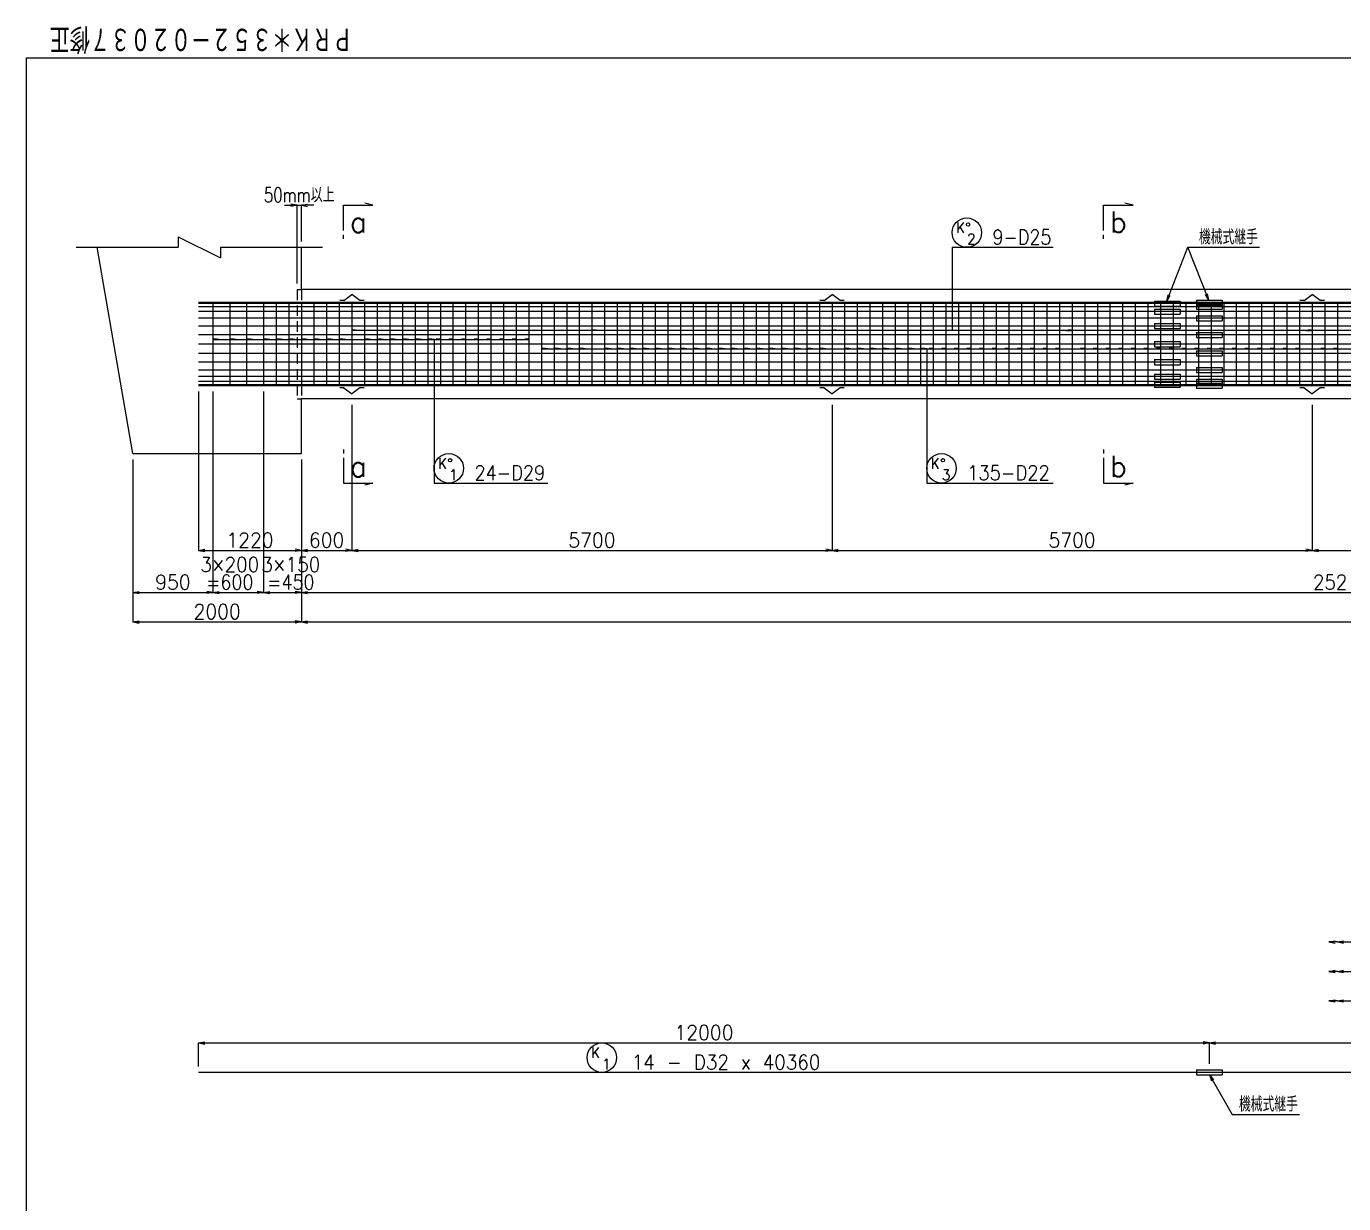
# Model space of a CAD drawing. Extents: x -19525 to 20025, y -14225 to 14225.
# Drawn here: x -19525 to -3886, y 241 to 14225 of the extents above; entities that cross this region are included whole.
import ezdxf
from ezdxf.enums import TextEntityAlignment as Align

# ---------------------------------------------------------------- set-up
doc = ezdxf.new("R2010")
doc.units = 0
doc.header["$LTSCALE"] = 0.2
doc.header["$MEASUREMENT"] = 0
doc.linetypes.add('DASHED2', pattern=[946.125, 630.75, -315.375])
doc.layers.get('0').update_dxf_attribs({"linetype": 'CONTINUOUS'})
for name, color, linetype in [('LAYER0001', 7, 'CONTINUOUS'), ('LAYER0002', 7, 'CONTINUOUS'), ('LAYER0003', 7, 'CONTINUOUS'), ('LAYER0004', 7, 'CONTINUOUS'), ('LAYER0005', 7, 'CONTINUOUS'), ('LAYER0006', 7, 'CONTINUOUS'), ('LAYER0007', 7, 'CONTINUOUS'), ('LAYER0015', 7, 'CONTINUOUS')]:
    doc.layers.add(name, color=color, linetype=linetype)
doc.styles.get("Standard").update_dxf_attribs({"font": 'txt.shx', "width": 0.8, "bigfont": 'bigfont.shx'})

# ---------------------------------------------------------------- blocks, each defined once
blk = doc.blocks.new('GROUP_1')
at = {"layer": 'LAYER0015', "color": 1, "linetype": 'Continuous'}
for p, q in [((-19525, 13850), (20025, 13850)), ((-19525, -13850), (-19525, 13850))]:
    blk.add_line(p, q, dxfattribs=at)
blk = doc.blocks.new('GROUP_16')
at = {"color": 7, "linetype": 'Continuous'}
for p, q in [((-18933, 11600), (-17721, 11600)), ((-17721, 11725), (-17721, 11600)), ((-17721, 11725), (-17221, 11475)), ((-17221, 11600), (-17221, 11475)), ((-17221, 11600), (-16010, 11600))]:
    blk.add_line(p, q, dxfattribs=at)
blk = doc.blocks.new('GROUP_19')
at = {"layer": 'LAYER0002', "color": 6, "linetype": 'Continuous'}
for p, q in [((-5633, 10974), (-5327, 10974)), ((-5633, 10974), (-5633, 10914)), ((-5327, 10974), (-5327, 10914)), ((-5633, 10914), (-5327, 10914))]:
    blk.add_line(p, q, dxfattribs=at)
blk = doc.blocks.new('GROUP_20')
at = {"layer": 'LAYER0002', "color": 6, "linetype": 'Continuous'}
for p, q in [((-5633, 10925), (-5327, 10925)), ((-5633, 10925), (-5633, 10865)), ((-5633, 10865), (-5327, 10865)), ((-5327, 10925), (-5327, 10865))]:
    blk.add_line(p, q, dxfattribs=at)
blk = doc.blocks.new('GROUP_21')
at = {"layer": 'LAYER0002', "color": 6, "linetype": 'Continuous'}
for p, q in [((-5633, 10788), (-5327, 10788)), ((-5633, 10788), (-5633, 10728)), ((-5633, 10728), (-5327, 10728)), ((-5327, 10788), (-5327, 10728))]:
    blk.add_line(p, q, dxfattribs=at)
blk = doc.blocks.new('GROUP_22')
at = {"layer": 'LAYER0002', "color": 6, "linetype": 'Continuous'}
for p, q in [((-5633, 10590), (-5327, 10590)), ((-5633, 10590), (-5633, 10530)), ((-5633, 10530), (-5327, 10530)), ((-5327, 10590), (-5327, 10530))]:
    blk.add_line(p, q, dxfattribs=at)
blk = doc.blocks.new('GROUP_23')
at = {"layer": 'LAYER0002', "color": 6, "linetype": 'Continuous'}
for p, q in [((-5633, 10370), (-5327, 10370)), ((-5633, 10370), (-5633, 10310)), ((-5327, 10370), (-5327, 10310)), ((-5633, 10310), (-5327, 10310))]:
    blk.add_line(p, q, dxfattribs=at)
blk = doc.blocks.new('GROUP_24')
at = {"layer": 'LAYER0002', "color": 6, "linetype": 'Continuous'}
for p, q in [((-5633, 10172), (-5327, 10172)), ((-5633, 10172), (-5633, 10112)), ((-5327, 10172), (-5327, 10112)), ((-5633, 10112), (-5327, 10112))]:
    blk.add_line(p, q, dxfattribs=at)
blk = doc.blocks.new('GROUP_25')
at = {"layer": 'LAYER0002', "color": 6, "linetype": 'Continuous'}
for p, q in [((-5633, 10035), (-5327, 10035)), ((-5633, 10035), (-5633, 9975)), ((-5327, 10035), (-5327, 9975)), ((-5633, 9975), (-5327, 9975))]:
    blk.add_line(p, q, dxfattribs=at)
blk = doc.blocks.new('GROUP_26')
at = {"layer": 'LAYER0002', "color": 6, "linetype": 'Continuous'}
for p, q in [((-5633, 9986), (-5327, 9986)), ((-5633, 9986), (-5633, 9926)), ((-5633, 9926), (-5327, 9926)), ((-5327, 9986), (-5327, 9926))]:
    blk.add_line(p, q, dxfattribs=at)
blk = doc.blocks.new('GROUP_34')
at = {"layer": 'LAYER0001', "color": 4, "linetype": 'Continuous'}
for p, q in [((-15755, 10969), (-15805, 10969)), ((-15755, 10969), (-15660, 11039)), ((-15565, 10969), (-15660, 11039)), ((-15515, 10969), (-15565, 10969))]:
    blk.add_line(p, q, dxfattribs=at)
blk = doc.blocks.new('GROUP_35')
at = {"layer": 'LAYER0001', "color": 4, "linetype": 'Continuous'}
for p, q in [((-10055, 10969), (-10105, 10969)), ((-10055, 10969), (-9960, 11039)), ((-9865, 10969), (-9960, 11039)), ((-9815, 10969), (-9865, 10969))]:
    blk.add_line(p, q, dxfattribs=at)
blk = doc.blocks.new('GROUP_36')
at = {"layer": 'LAYER0001', "color": 4, "linetype": 'Continuous'}
for p, q in [((-4355, 10969), (-4405, 10969)), ((-4355, 10969), (-4260, 11039)), ((-4165, 10969), (-4260, 11039)), ((-4115, 10969), (-4165, 10969))]:
    blk.add_line(p, q, dxfattribs=at)
blk = doc.blocks.new('GROUP_41')
at = {"layer": 'LAYER0001', "color": 4, "linetype": 'Continuous'}
for p, q in [((-15755, 9931), (-15805, 9931)), ((-15755, 9931), (-15660, 9861)), ((-15565, 9931), (-15660, 9861)), ((-15515, 9931), (-15565, 9931))]:
    blk.add_line(p, q, dxfattribs=at)
blk = doc.blocks.new('GROUP_42')
at = {"layer": 'LAYER0001', "color": 4, "linetype": 'Continuous'}
for p, q in [((-10055, 9931), (-10105, 9931)), ((-10055, 9931), (-9960, 9861)), ((-9865, 9931), (-9960, 9861)), ((-9815, 9931), (-9865, 9931))]:
    blk.add_line(p, q, dxfattribs=at)
blk = doc.blocks.new('GROUP_43')
at = {"layer": 'LAYER0001', "color": 4, "linetype": 'Continuous'}
for p, q in [((-4355, 9931), (-4405, 9931)), ((-4355, 9931), (-4260, 9861)), ((-4165, 9931), (-4260, 9861)), ((-4115, 9931), (-4165, 9931))]:
    blk.add_line(p, q, dxfattribs=at)
blk = doc.blocks.new('GROUP_49')
at = {"layer": 'LAYER0002', "color": 6, "linetype": 'Continuous'}
for p, q in [((-5633, 1830), (-5327, 1830)), ((-5633, 1830), (-5633, 1770)), ((-5633, 1770), (-5327, 1770)), ((-5327, 1830), (-5327, 1770))]:
    blk.add_line(p, q, dxfattribs=at)
blk = doc.blocks.new('GROUP_82')
at = {"layer": 'LAYER0002', "color": 6, "linetype": 'Continuous'}
for p, q in [((-6133, 10962), (-5827, 10962)), ((-6133, 10962), (-6133, 10902)), ((-5827, 10962), (-5827, 10902)), ((-6133, 10902), (-5827, 10902))]:
    blk.add_line(p, q, dxfattribs=at)
blk = doc.blocks.new('GROUP_83')
at = {"layer": 'LAYER0002', "color": 6, "linetype": 'Continuous'}
for p, q in [((-6133, 10866), (-5827, 10866)), ((-6133, 10866), (-6133, 10806)), ((-6133, 10806), (-5827, 10806)), ((-5827, 10866), (-5827, 10806))]:
    blk.add_line(p, q, dxfattribs=at)
blk = doc.blocks.new('GROUP_84')
at = {"layer": 'LAYER0002', "color": 6, "linetype": 'Continuous'}
for p, q in [((-6133, 10694), (-5827, 10694)), ((-6133, 10694), (-6133, 10634)), ((-5827, 10694), (-5827, 10634)), ((-6133, 10634), (-5827, 10634))]:
    blk.add_line(p, q, dxfattribs=at)
blk = doc.blocks.new('GROUP_85')
at = {"layer": 'LAYER0002', "color": 6, "linetype": 'Continuous'}
for p, q in [((-6133, 10480), (-5827, 10480)), ((-6133, 10480), (-6133, 10420)), ((-5827, 10480), (-5827, 10420)), ((-6133, 10420), (-5827, 10420))]:
    blk.add_line(p, q, dxfattribs=at)
blk = doc.blocks.new('GROUP_86')
at = {"layer": 'LAYER0002', "color": 6, "linetype": 'Continuous'}
for p, q in [((-6133, 10266), (-5827, 10266)), ((-6133, 10266), (-6133, 10206)), ((-6133, 10206), (-5827, 10206)), ((-5827, 10266), (-5827, 10206))]:
    blk.add_line(p, q, dxfattribs=at)
blk = doc.blocks.new('GROUP_87')
at = {"layer": 'LAYER0002', "color": 6, "linetype": 'Continuous'}
for p, q in [((-6133, 10094), (-5827, 10094)), ((-6133, 10094), (-6133, 10034)), ((-6133, 10034), (-5827, 10034)), ((-5827, 10094), (-5827, 10034))]:
    blk.add_line(p, q, dxfattribs=at)
blk = doc.blocks.new('GROUP_88')
at = {"layer": 'LAYER0002', "color": 6, "linetype": 'Continuous'}
for p, q in [((-6133, 9998), (-5827, 9998)), ((-6133, 9998), (-6133, 9938)), ((-6133, 9938), (-5827, 9938)), ((-5827, 9998), (-5827, 9938))]:
    blk.add_line(p, q, dxfattribs=at)
blk = doc.blocks.new('_OPEN30')
at = {"layer": 'LAYER0003', "color": 0, "linetype": 'Continuous'}
for q in [(-0.97, 0.26), (-0.97, -0.26)]:
    blk.add_line((0, 0), q, dxfattribs=at)
blk = doc.blocks.new('_TERM7_2')
at = {"layer": 'LAYER0004', "linetype": 'Continuous'}
blk.add_hatch(color=0, dxfattribs=at).paths.add_polyline_path([(0, 0), (0, 1), (-1, 1), (-1, 0)])

msp = doc.modelspace()

# ---------------------------------------------------------------- linework, layer by layer
at = {"color": 7, "linetype": 'Continuous'}
for p, q in [((-18260, 9150), (-18683, 11600)), ((-16260, 11100), (-16260, 11600)), ((9140, 11100), (-16260, 11100)), ((-16260, 9150), (-16260, 9800)), ((9140, 9800), (-16260, 9800)), ((-18260, 9150), (-16260, 9150))]:
    msp.add_line(p, q, dxfattribs=at)
at = {"color": 7, "linetype": 'DASHED2'}
for p, q in [((-16310, 11100), (-16310, 9800)), ((-16310, 11100), (-16260, 11100)), ((-16260, 11100), (-16260, 9800)), ((-16310, 9800), (-16260, 9800))]:
    msp.add_line(p, q, dxfattribs=at)
at = {"layer": 'LAYER0001', "color": 4, "linetype": 'Continuous'}
for p, q in [((9140, 10944), (-17480, 10944)), ((9140, 10895), (-17480, 10895)), ((9140, 10758), (-17480, 10758)), ((9195, 10560), (-17480, 10560)), ((9085, 10340), (-17480, 10340)), ((9140, 10142), (-17480, 10142)), ((9140, 10005), (-17480, 10005)), ((9140, 9956), (-17480, 9956)), ((9140, 1800), (-17480, 1800))]:
    msp.add_line(p, q, dxfattribs=at)
at = {"layer": 'LAYER0001', "color": 3, "linetype": 'Continuous'}
for p, q in [((7820, 10932), (-17480, 10932)), ((7820, 10836), (-17480, 10836)), ((7820, 10664), (-17480, 10664)), ((7820, 10450), (-17480, 10450)), ((7820, 10236), (-17480, 10236)), ((7820, 10064), (-17480, 10064)), ((7820, 9968), (-17480, 9968))]:
    msp.add_line(p, q, dxfattribs=at)
at = {"layer": 'LAYER0002', "color": 6, "linetype": 'Continuous'}
for p, q in [((-17310, 10944), (-17310, 9956)), ((-17110, 10944), (-17110, 9956)), ((-16910, 10944), (-16910, 9956)), ((-16710, 10944), (-16710, 9956)), ((-16560, 10944), (-16560, 9956)), ((-16410, 10944), (-16410, 9956)), ((-16260, 10944), (-16260, 9956)), ((-16110, 10944), (-16110, 9956)), ((-15960, 10944), (-15960, 9956)), ((-15810, 10944), (-15810, 9956)), ((-15510, 10944), (-15510, 9956)), ((-15360, 10944), (-15360, 9956)), ((-15210, 10944), (-15210, 9956)), ((-15060, 10944), (-15060, 9956)), ((-14910, 10944), (-14910, 9956)), ((-14760, 10944), (-14760, 9956)), ((-14610, 10944), (-14610, 9956)), ((-14460, 10944), (-14460, 9956)), ((-14310, 10944), (-14310, 9956)), ((-14160, 10944), (-14160, 9956)), ((-14010, 10944), (-14010, 9956)), ((-13860, 10944), (-13860, 9956)), ((-13710, 10944), (-13710, 9956)), ((-13560, 10944), (-13560, 9956)), ((-13410, 10944), (-13410, 9956)), ((-13260, 10944), (-13260, 9956)), ((-13110, 10944), (-13110, 9956)), ((-12960, 10944), (-12960, 9956)), ((-12660, 10944), (-12660, 9956)), ((-12510, 10944), (-12510, 9956)), ((-12360, 10944), (-12360, 9956)), ((-12210, 10944), (-12210, 9956)), ((-12060, 10944), (-12060, 9956)), ((-11910, 10944), (-11910, 9956)), ((-11760, 10944), (-11760, 9956)), ((-11610, 10944), (-11610, 9956)), ((-11460, 10944), (-11460, 9956)), ((-11310, 10944), (-11310, 9956)), ((-11160, 10944), (-11160, 9956)), ((-11010, 10944), (-11010, 9956)), ((-10860, 10944), (-10860, 9956)), ((-10710, 10944), (-10710, 9956)), ((-10560, 10944), (-10560, 9956)), ((-10410, 10944), (-10410, 9956)), ((-10260, 10944), (-10260, 9956)), ((-10110, 10944), (-10110, 9956)), ((-9810, 10944), (-9810, 9956)), ((-9660, 10944), (-9660, 9956)), ((-9510, 10944), (-9510, 9956)), ((-9360, 10944), (-9360, 9956)), ((-9210, 10944), (-9210, 9956)), ((-9060, 10944), (-9060, 9956)), ((-8910, 10944), (-8910, 9956)), ((-8760, 10944), (-8760, 9956)), ((-8610, 10944), (-8610, 9956)), ((-8460, 10944), (-8460, 9956)), ((-8310, 10944), (-8310, 9956)), ((-8160, 10944), (-8160, 9956)), ((-8010, 10944), (-8010, 9956)), ((-7860, 10944), (-7860, 9956)), ((-7710, 10944), (-7710, 9956)), ((-7560, 10944), (-7560, 9956)), ((-7410, 10944), (-7410, 9956)), ((-7260, 10944), (-7260, 9956)), ((-6960, 10944), (-6960, 9956)), ((-6810, 10944), (-6810, 9956)), ((-6660, 10944), (-6660, 9956)), ((-6510, 10944), (-6510, 9956)), ((-6360, 10944), (-6360, 9956)), ((-6210, 10944), (-6210, 9956)), ((-6060, 10944), (-6060, 9956)), ((-5910, 10944), (-5910, 9956)), ((-5760, 10944), (-5760, 9956)), ((-5610, 10944), (-5610, 9956)), ((-5460, 10944), (-5460, 9956)), ((-5310, 10944), (-5310, 9956)), ((-5160, 10944), (-5160, 9956)), ((-5010, 10944), (-5010, 9956)), ((-4860, 10944), (-4860, 9956)), ((-4710, 10944), (-4710, 9956)), ((-4560, 10944), (-4560, 9956)), ((-4410, 10944), (-4410, 9956)), ((-4110, 10944), (-4110, 9956)), ((-3960, 10944), (-3960, 9956))]:
    msp.add_line(p, q, dxfattribs=at)
at = {"layer": 'LAYER0002', "color": 3, "linetype": 'Continuous'}
for p, q in [((-15660, 10944), (-15660, 9956)), ((-12810, 10944), (-12810, 9956)), ((-9960, 10944), (-9960, 9956)), ((-7110, 10944), (-7110, 9956)), ((-4260, 10944), (-4260, 9956))]:
    msp.add_line(p, q, dxfattribs=at)
at = {"layer": 'LAYER0003', "color": 2, "linetype": 'Continuous'}
for p, q in [((-16460, 12100), (-16310, 12100)), ((-16310, 11170), (-16310, 12100)), ((-16310, 12100), (-16260, 12100)), ((-16260, 11670), (-16260, 12100)), ((-16110, 12100), (-16260, 12100)), ((-17480, 9886), (-17480, 8000)), ((-17310, 9886), (-17310, 7500)), ((-16710, 9886), (-16710, 7500)), ((-15660, 9730), (-15660, 8000)), ((-9960, 9730), (-9960, 8000)), ((-4260, 9730), (-4260, 8000)), ((-18260, 9080), (-18260, 7150)), ((-16260, 9080), (-16260, 7150)), ((-17480, 8000), (-16260, 8000)), ((-16260, 8000), (-15660, 8000)), ((-15660, 8000), (-9960, 8000)), ((-9960, 8000), (-4260, 8000)), ((-4260, 8000), (1440, 8000)), ((-18260, 7500), (-17310, 7500)), ((-17310, 7500), (-16710, 7500)), ((-16710, 7500), (-16260, 7500)), ((-16260, 7500), (10140, 7500)), ((-18260, 7150), (-16260, 7150)), ((-16260, 7150), (10140, 7150)), ((-3960, 3350), (-4060, 3350)), ((-3960, 3350), (740, 3350)), ((-3960, 3000), (-4060, 3000)), ((-3960, 3000), (9440, 3000)), ((-3960, 2650), (-4060, 2650)), ((-3960, 2650), (9640, 2650)), ((-17480, 1870), (-17480, 2150)), ((-17480, 2150), (-5480, 2150)), ((-5480, 1900), (-5480, 2150)), ((-5480, 2150), (6520, 2150))]:
    msp.add_line(p, q, dxfattribs=at)
at = {"layer": 'LAYER0004', "color": 2, "linetype": 'Continuous'}
for p, q in [((-5985, 10962), (-5734, 11600)), ((-5485, 10974), (-5734, 11600)), ((-5480, 1770), (-5209, 1300))]:
    msp.add_line(p, q, dxfattribs=at)
at = {"layer": 'LAYER0005', "color": 2, "linetype": 'Continuous'}
for p, q in [((-8535, 11600), (-8535, 10612)), ((-8535, 11600), (-7335, 11600)), ((-5734, 11600), (-4884, 11600)), ((-17310, 10505), (-13560, 10505)), ((-17235, 10505), (-17310, 10505)), ((-17035, 10505), (-17110, 10505)), ((-16835, 10505), (-16910, 10505)), ((-16635, 10505), (-16710, 10505)), ((-16485, 10505), (-16560, 10505)), ((-16335, 10505), (-16410, 10505)), ((-16185, 10505), (-16260, 10505)), ((-16035, 10505), (-16110, 10505)), ((-15885, 10505), (-15960, 10505)), ((-15735, 10505), (-15810, 10505)), ((7140, 10612), (-15660, 10612)), ((-15585, 10612), (-15660, 10612)), ((-15435, 10505), (-15510, 10505)), ((-15285, 10505), (-15360, 10505)), ((-15135, 10505), (-15210, 10505)), ((-14985, 10505), (-15060, 10505)), ((-14835, 10505), (-14910, 10505)), ((-14685, 10505), (-14760, 10505)), ((-14685, 10505), (-14685, 8800)), ((-14685, 10505), (-14610, 10505)), ((-14535, 10505), (-14460, 10505)), ((-14385, 10505), (-14310, 10505)), ((-14235, 10505), (-14160, 10505)), ((-14085, 10505), (-14010, 10505)), ((-13935, 10505), (-13860, 10505)), ((-13785, 10505), (-13710, 10505)), ((-13635, 10505), (-13560, 10505)), ((-12735, 10612), (-12810, 10612)), ((-9885, 10612), (-9960, 10612)), ((-7185, 10612), (-7110, 10612)), ((-4335, 10612), (-4260, 10612)), ((-13410, 10395), (7890, 10395)), ((-13335, 10395), (-13410, 10395)), ((-13185, 10395), (-13260, 10395)), ((-13035, 10395), (-13110, 10395)), ((-12885, 10395), (-12960, 10395)), ((-12585, 10395), (-12660, 10395)), ((-12435, 10395), (-12510, 10395)), ((-12285, 10395), (-12360, 10395)), ((-12135, 10395), (-12210, 10395)), ((-11985, 10395), (-12060, 10395)), ((-11835, 10395), (-11910, 10395)), ((-11685, 10395), (-11760, 10395)), ((-11535, 10395), (-11610, 10395)), ((-11385, 10395), (-11460, 10395)), ((-11235, 10395), (-11310, 10395)), ((-11085, 10395), (-11160, 10395)), ((-10935, 10395), (-11010, 10395)), ((-10785, 10395), (-10860, 10395)), ((-10635, 10395), (-10710, 10395)), ((-10485, 10395), (-10560, 10395)), ((-10335, 10395), (-10410, 10395)), ((-10185, 10395), (-10260, 10395)), ((-10035, 10395), (-10110, 10395)), ((-9735, 10395), (-9810, 10395)), ((-9585, 10395), (-9660, 10395)), ((-9435, 10395), (-9510, 10395)), ((-9285, 10395), (-9360, 10395)), ((-9135, 10395), (-9210, 10395)), ((-8985, 10395), (-9060, 10395)), ((-8835, 10395), (-8910, 10395)), ((-8835, 10395), (-8835, 8800)), ((-8835, 10395), (-8760, 10395)), ((-8685, 10395), (-8610, 10395)), ((-8535, 10395), (-8460, 10395)), ((-8385, 10395), (-8310, 10395)), ((-8235, 10395), (-8160, 10395)), ((-8085, 10395), (-8010, 10395)), ((-7935, 10395), (-7860, 10395)), ((-7785, 10395), (-7710, 10395)), ((-7635, 10395), (-7560, 10395)), ((-7485, 10395), (-7410, 10395)), ((-7335, 10395), (-7260, 10395)), ((-7035, 10395), (-6960, 10395)), ((-6885, 10395), (-6810, 10395)), ((-6735, 10395), (-6660, 10395)), ((-6585, 10395), (-6510, 10395)), ((-6435, 10395), (-6360, 10395)), ((-6285, 10395), (-6210, 10395)), ((-6135, 10395), (-6060, 10395)), ((-5985, 10395), (-5910, 10395)), ((-5835, 10395), (-5760, 10395)), ((-5685, 10395), (-5610, 10395)), ((-5535, 10395), (-5460, 10395)), ((-5385, 10395), (-5310, 10395)), ((-5235, 10395), (-5160, 10395)), ((-5085, 10395), (-5010, 10395)), ((-4935, 10395), (-4860, 10395)), ((-4785, 10395), (-4710, 10395)), ((-4635, 10395), (-4560, 10395)), ((-4485, 10395), (-4410, 10395)), ((-4185, 10395), (-4110, 10395)), ((-4035, 10395), (-3960, 10395)), ((-14685, 8800), (-13335, 8800)), ((-8835, 8800), (-7335, 8800)), ((-5209, 1300), (-4409, 1300))]:
    msp.add_line(p, q, dxfattribs=at)
for centre in [(-8360, 11775), (-14510, 8975), (-8660, 8975)]:
    msp.add_circle(centre, 175, dxfattribs=at)
at = {"layer": 'LAYER0005', "color": 6, "linetype": 'Continuous'}
for centre in [(-8344, 11871), (-14494, 9071), (-8644, 9071)]:
    msp.add_circle(centre, 20, dxfattribs=at)
at = {"layer": 'LAYER0006', "color": 3, "linetype": 'Continuous'}
for p, q in [((-15760, 11800), (-15760, 12100)), ((-15760, 12100), (-15410, 12100)), ((-15410, 12100), (-15507, 12126)), ((-6735, 11800), (-6735, 12100)), ((-6735, 12100), (-6385, 12100)), ((-6385, 12100), (-6482, 12126)), ((-15760, 11700), (-15760, 11750)), ((-6735, 11700), (-6735, 11750)), ((-15760, 9200), (-15760, 9150)), ((-15760, 9100), (-15760, 8800)), ((-6735, 9200), (-6735, 9150)), ((-6735, 9100), (-6735, 8800)), ((-15760, 8800), (-15410, 8800)), ((-15410, 8800), (-15507, 8774)), ((-6735, 8800), (-6385, 8800)), ((-6385, 8800), (-6482, 8774))]:
    msp.add_line(p, q, dxfattribs=at)
at = {"layer": 'LAYER0007', "color": 2, "linetype": 'Continuous'}
msp.add_circle((-12693, 1975), 175, dxfattribs=at)

# ---------------------------------------------------------------- block references
at = {"linetype": 'Continuous'}
for name in ['GROUP_1', 'GROUP_16', 'GROUP_34', 'GROUP_35', 'GROUP_82', 'GROUP_19', 'GROUP_36', 'GROUP_83', 'GROUP_20', 'GROUP_84', 'GROUP_21', 'GROUP_85', 'GROUP_22', 'GROUP_23', 'GROUP_86', 'GROUP_24', 'GROUP_87', 'GROUP_25', 'GROUP_41', 'GROUP_42', 'GROUP_88', 'GROUP_26', 'GROUP_43', 'GROUP_49']:
    msp.add_blockref(name, (0, 0), dxfattribs=at)
at = {"layer": 'LAYER0003', "color": 2, "linetype": 'Continuous', "xscale": 76.46601831087537, "yscale": 50.31938088706952}
for p, rotation in [((-16310, 12100), 360), ((-16260, 12100), 180), ((-17480, 8000), 180), ((-16260, 8000), 360), ((-16260, 8000), 180), ((-15660, 8000), 360), ((-15660, 8000), 180), ((-9960, 8000), 360), ((-9960, 8000), 180), ((-4260, 8000), 360), ((-4260, 8000), 180), ((-18260, 7500), 180), ((-17310, 7500), 360), ((-17310, 7500), 180), ((-16710, 7500), 360), ((-16710, 7500), 180), ((-16260, 7500), 360), ((-16260, 7500), 180), ((-18260, 7150), 180), ((-16260, 7150), 360), ((-16260, 7150), 180), ((-4060, 3350), 180), ((-3960, 3350), 180), ((-4060, 3000), 180), ((-3960, 3000), 180), ((-4060, 2650), 180), ((-3960, 2650), 180), ((-17480, 2150), 180), ((-5480, 2150), 360), ((-5480, 2150), 180)]:
    msp.add_blockref('_OPEN30', p, dxfattribs=dict(at, rotation=rotation))
at = {"layer": 'LAYER0004', "color": 2, "linetype": 'Continuous', "xscale": 76.46601831087537, "yscale": 50.31938088706952}
for p, rotation in [((-5985, 10962), 248.512945844592), ((-5485, 10974), 291.6636467369894), ((-5480, 1770), 119.9999999999999)]:
    msp.add_blockref('_OPEN30', p, dxfattribs=dict(at, rotation=rotation))
at = {"layer": 'LAYER0005', "color": 2, "linetype": 'Continuous', "xscale": 50}
for p, yscale, rotation in [((-17310, 10505), -15, 180), ((-17110, 10505), -15, 180), ((-16910, 10505), -15, 180), ((-16710, 10505), -15, 180), ((-16560, 10505), -15, 180), ((-16410, 10505), -15, 180), ((-16260, 10505), -15, 180), ((-16110, 10505), -15, 180), ((-15960, 10505), -15, 180), ((-15810, 10505), -15, 180), ((-15660, 10612), -15, 180), ((-15510, 10505), -15, 180), ((-15360, 10505), -15, 180), ((-15210, 10505), -15, 180), ((-15060, 10505), -15, 180), ((-14910, 10505), -15, 180), ((-14760, 10505), -15, 180), ((-14610, 10505), 15, 360), ((-14460, 10505), 15, 360), ((-14310, 10505), 15, 360), ((-14160, 10505), 15, 360), ((-14010, 10505), 15, 360), ((-13860, 10505), 15, 360), ((-13710, 10505), 15, 360), ((-13560, 10505), 15, 360), ((-12810, 10612), -15, 180), ((-9960, 10612), -15, 180), ((-7110, 10612), 15, 360), ((-4260, 10612), 15, 360), ((-13410, 10395), -15, 180), ((-13260, 10395), -15, 180), ((-13110, 10395), -15, 180), ((-12960, 10395), -15, 180), ((-12660, 10395), -15, 180), ((-12510, 10395), -15, 180), ((-12360, 10395), -15, 180), ((-12210, 10395), -15, 180), ((-12060, 10395), -15, 180), ((-11910, 10395), -15, 180), ((-11760, 10395), -15, 180), ((-11610, 10395), -15, 180), ((-11460, 10395), -15, 180), ((-11310, 10395), -15, 180), ((-11160, 10395), -15, 180), ((-11010, 10395), -15, 180), ((-10860, 10395), -15, 180), ((-10710, 10395), -15, 180), ((-10560, 10395), -15, 180), ((-10410, 10395), -15, 180), ((-10260, 10395), -15, 180), ((-10110, 10395), -15, 180), ((-9810, 10395), -15, 180), ((-9660, 10395), -15, 180), ((-9510, 10395), -15, 180), ((-9360, 10395), -15, 180), ((-9210, 10395), -15, 180), ((-9060, 10395), -15, 180), ((-8910, 10395), -15, 180), ((-8760, 10395), 15, 360), ((-8610, 10395), 15, 360), ((-8460, 10395), 15, 360), ((-8310, 10395), 15, 360), ((-8160, 10395), 15, 360), ((-8010, 10395), 15, 360), ((-7860, 10395), 15, 360), ((-7710, 10395), 15, 360), ((-7560, 10395), 15, 360), ((-7410, 10395), 15, 360), ((-7260, 10395), 15, 360), ((-6960, 10395), 15, 360), ((-6810, 10395), 15, 360), ((-6660, 10395), 15, 360), ((-6510, 10395), 15, 360), ((-6360, 10395), 15, 360), ((-6210, 10395), 15, 360), ((-6060, 10395), 15, 360), ((-5910, 10395), 15, 360), ((-5760, 10395), 15, 360), ((-5610, 10395), 15, 360), ((-5460, 10395), 15, 360), ((-5310, 10395), 15, 360), ((-5160, 10395), 15, 360), ((-5010, 10395), 15, 360), ((-4860, 10395), 15, 360), ((-4710, 10395), 15, 360), ((-4560, 10395), 15, 360), ((-4410, 10395), 15, 360), ((-4110, 10395), 15, 360), ((-3960, 10395), 15, 360)]:
    msp.add_blockref('_TERM7_2', p, dxfattribs=dict(at, yscale=yscale, rotation=rotation))

# ---------------------------------------------------------------- texts
at = {"layer": 'LAYER0003', "color": 6}
for s, width, p, p2 in [('50mm以上', 0.804469, (-16705, 12135), (-15865, 12135)), ('1220', 1.010526, (-17150, 8035), (-16590, 8035)), ('600', 1.028571, (-16170, 8035), (-15750, 8035)), ('5700', 0.96, (-13090, 8035), (-12530, 8035)), ('5700', 0.96, (-7390, 8035), (-6830, 8035)), ('3×200', 0.882353, (-17460, 7745), (-16760, 7745)), ('3×150', 0.916031, (-16735, 7745), (-16035, 7745)), ('950', 0.96, (-17995, 7535), (-17575, 7535)), ('=600', 0.96, (-17390, 7535), (-16830, 7535)), ('=450', 0.914286, (-16665, 7535), (-16105, 7535)), ('252 × 150 = 37800', 0.942263, (-4250, 7535), (-1870, 7535)), ('2000', 1.010526, (-17540, 7185), (-16980, 7185)), ('12000', 1.043478, (-11830, 2185), (-11130, 2185))]:
    msp.add_text(s, height=175, dxfattribs=dict(at, width=width)).set_placement(p, p2, align=Align.FIT)
at = {"layer": 'LAYER0005', "color": 6}
for s, height, width, p, p2 in [('K', 125, 1.2, (-8485, 11771), (-8385, 11771)), ('2', 125, 1.2, (-8356, 11636), (-8256, 11636)), ('9-D25', 175, 0.857143, (-8055, 11635), (-7355, 11635)), ('機械式継手', 175, 0.697674, (-5604, 11635), (-4904, 11635)), ('K', 125, 1.2, (-14635, 8971), (-14535, 8971)), ('K', 125, 1.2, (-8785, 8971), (-8685, 8971)), ('1', 125, 2.4, (-14506, 8836), (-14406, 8836)), ('24-D29', 175, 0.847059, (-14205, 8835), (-13365, 8835)), ('3', 125, 1.2, (-8656, 8836), (-8556, 8836)), ('135-D22', 175, 0.884211, (-8355, 8835), (-7375, 8835)), ('機械式継手', 175, 0.697674, (-5129, 1335), (-4429, 1335))]:
    msp.add_text(s, height=height, dxfattribs=dict(at, width=width)).set_placement(p, p2, align=Align.FIT)
at = {"layer": 'LAYER0006', "color": 3, "width": 1.2}
for s, p, p2 in [('a', (-15685, 11775), (-15485, 11775)), ('b', (-6660, 11775), (-6460, 11775))]:
    msp.add_text(s, height=250, dxfattribs=at).set_placement(p, p2, align=Align.FIT)
for s, p, p2 in [('b', (-6660, 8875), (-6460, 8875)), ('a', (-15685, 8875), (-15485, 8875))]:
    msp.add_text(s, height=250, rotation=360, dxfattribs=at).set_placement(p, p2, align=Align.FIT)
at = {"layer": 'LAYER0007', "color": 6}
for s, height, width, p, p2 in [('K', 125, 1.2, (-12818, 1971), (-12718, 1971)), ('1', 125, 2.4, (-12689, 1836), (-12589, 1836)), ('14 - D32 x 40360', 175, 0.955224, (-12338, 1835), (-10098, 1835))]:
    msp.add_text(s, height=height, dxfattribs=dict(at, width=width)).set_placement(p, p2, align=Align.FIT)
at = {"layer": 'LAYER0015', "color": 4, "width": 0.676692}
msp.add_text('ＰＲＫ＊３５２－０２０３７修正', height=300, rotation=180, dxfattribs=at).set_placement((-15650, 14225), (-19250, 14225), align=Align.FIT)

doc.saveas('drawing.dxf')
